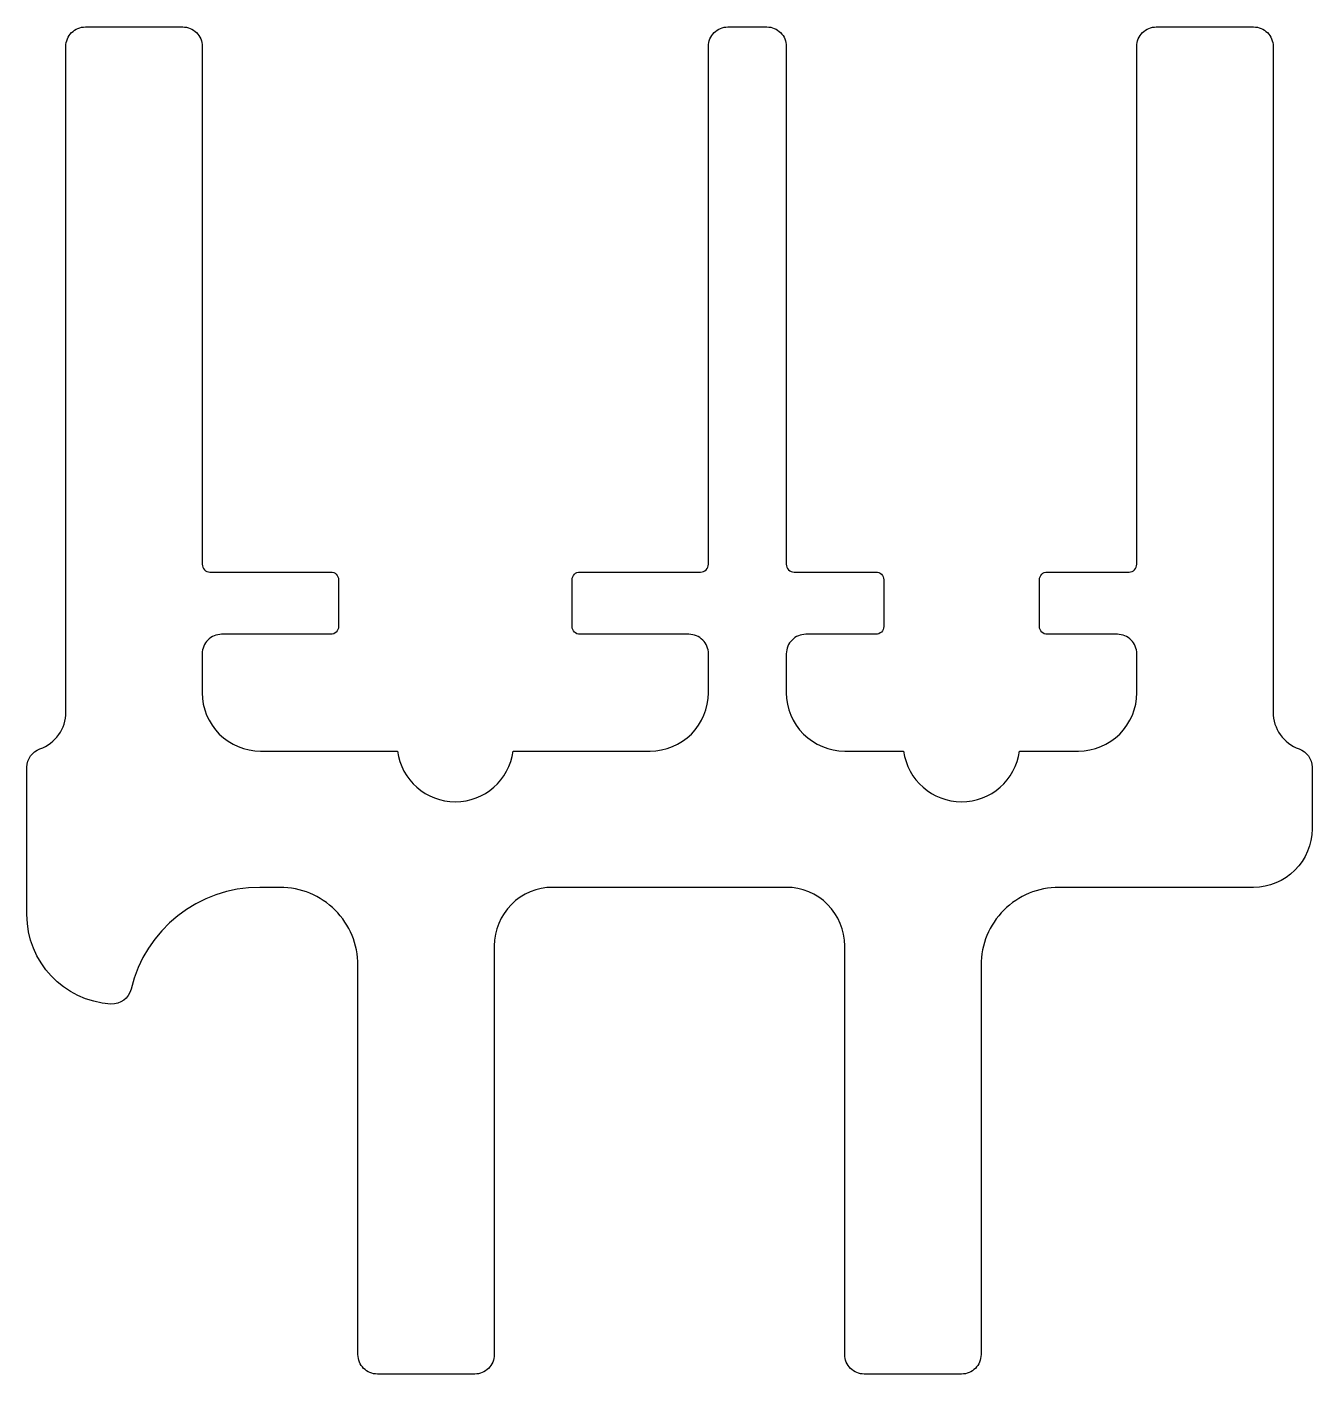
# Model space of a CAD drawing. Extents: x 163 to 196, y 205.9 to 240.5.
import ezdxf

# ---------------------------------------------------------------- set-up
doc = ezdxf.new("R2010")
doc.units = 0
doc.layers.get('0').update_dxf_attribs({"linetype": 'CONTINUOUS'})

msp = doc.modelspace()

# ---------------------------------------------------------------- linework, layer by layer
at = {"color": 7}
msp.add_lwpolyline([(194.535, 218.352), (189.535, 218.352, 0.414214), (187.535, 216.352), (187.535, 206.352, -0.414214), (187.035, 205.852), (184.535, 205.852, -0.414214), (184.035, 206.352), (184.035, 216.852, 0.414214), (182.535, 218.352), (176.535, 218.352, 0.414214), (175.035, 216.852), (175.035, 206.352, -0.414214), (174.535, 205.852), (172.035, 205.852, -0.414214), (171.535, 206.352), (171.535, 216.352, 0.414214), (169.535, 218.352), (169.016, 218.352, 0.347279), (165.708, 215.74, -0.364963), (165.191, 215.356, -0.395945), (163.035, 217.652), (163.035, 221.438, -0.317837), (163.368, 221.909, 0.317837), (164.035, 222.852), (164.035, 239.952, -0.414214), (164.535, 240.452), (167.035, 240.452, -0.414214), (167.535, 239.952), (167.535, 226.652, 0.414214), (167.735, 226.452), (170.835, 226.452, -0.414214), (171.035, 226.252), (171.035, 225.052, -0.414214), (170.835, 224.852), (168.035, 224.852, 0.414214), (167.535, 224.352), (167.535, 223.352, 0.414214), (169.035, 221.852), (172.548, 221.852, 0.874475), (175.522, 221.852), (179.035, 221.852, 0.414214), (180.535, 223.352), (180.535, 224.352, 0.414214), (180.035, 224.852), (177.235, 224.852, -0.414214), (177.035, 225.052), (177.035, 226.252, -0.414214), (177.235, 226.452), (180.335, 226.452, 0.414214), (180.535, 226.652), (180.535, 239.952, -0.414214), (181.035, 240.452), (182.035, 240.452, -0.414214), (182.535, 239.952), (182.535, 226.652, 0.414214), (182.735, 226.452), (184.835, 226.452, -0.414214), (185.035, 226.252), (185.035, 225.052, -0.414214), (184.835, 224.852), (183.035, 224.852, 0.414214), (182.535, 224.352), (182.535, 223.352, 0.414214), (184.035, 221.852), (185.548, 221.852, 0.874475), (188.522, 221.852), (190.035, 221.852, 0.414214), (191.535, 223.352), (191.535, 224.352, 0.414214), (191.035, 224.852), (189.235, 224.852, -0.414214), (189.035, 225.052), (189.035, 226.252, -0.414214), (189.235, 226.452), (191.335, 226.452, 0.414214), (191.535, 226.652), (191.535, 239.952, -0.414214), (192.035, 240.452), (194.535, 240.452, -0.414214), (195.035, 239.952), (195.035, 222.852, 0.317837), (195.702, 221.909, -0.317837), (196.035, 221.438), (196.035, 219.852, -0.414214)], format="xyb", close=True, dxfattribs=at)

doc.saveas('drawing.dxf')
